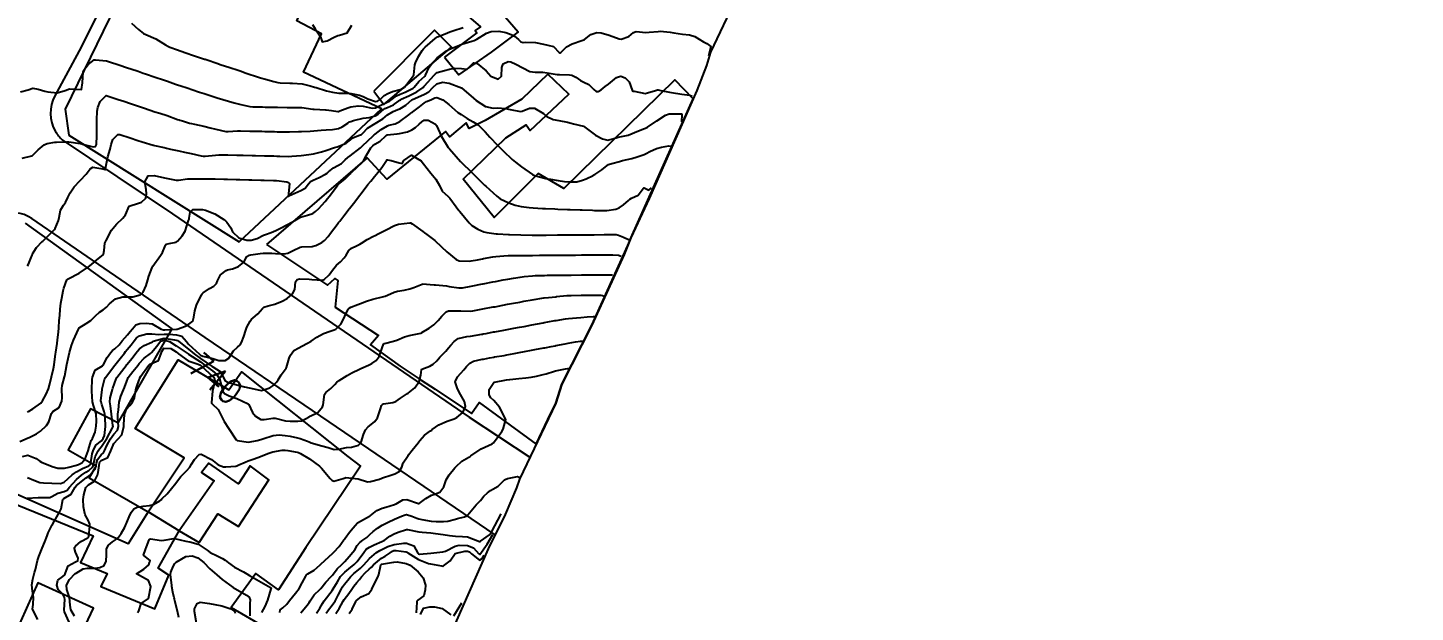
# Model space of a CAD drawing. Header units: metres. Extents: x 318500 to 325275, y 7408834 to 7428799.
# Drawn here: x 323415 to 323641.7, y 7418776.5 to 7418871.9 of the extents above; entities that cross this region are included whole.
import ezdxf
from ezdxf.enums import TextEntityAlignment as Align

# ---------------------------------------------------------------- set-up
doc = ezdxf.new("R2010")
doc.units = ezdxf.units.M
doc.header["$MEASUREMENT"] = 0
for name, color, linetype in [('Area', 45, 'Continuous'), ('Cotas', 45, 'Continuous'), ('Curvas de Nivel 1m', 11, 'Continuous'), ('Curvas de Nivel 5m', 15, 'Continuous'), ('Edificações', 30, 'Continuous'), ('Vias Primárias', 230, 'Continuous')]:
    doc.layers.add(name, color=color, linetype=linetype)
doc.styles.add('Style-STANDARD', font='STANDARD.shx')

msp = doc.modelspace()

# ---------------------------------------------------------------- linework, layer by layer
at = {"layer": 'Area'}
msp.add_lwpolyline([(323530.72, 7418876.8), (323526.57, 7418867.92), (323525.92, 7418865.74), (323524.31, 7418861.65), (323516.56, 7418844.05), (323513.56, 7418837.6), (323512.43, 7418834.89), (323509.83, 7418829.21), (323507.19, 7418823.37), (323502.25, 7418813.73), (323501.27, 7418810.63), (323495.35, 7418798.25), (323494.89, 7418796.83), (323493.03, 7418792.47), (323490.26, 7418786.89), (323484.05, 7418772.82)], dxfattribs=at)
at = {"layer": 'Curvas de Nivel 1m', "flags": 128}
for points, elevation in [([(323413.84, 7418861.42), (323415.1, 7418861.78), (323415.85, 7418862.05), (323416.73, 7418861.88), (323417.85, 7418861.56), (323418.31, 7418861.45), (323419.84, 7418861.28), (323421.14, 7418861.65), (323421.85, 7418861.95), (323422.8, 7418861.88), (323423.85, 7418861.83), (323423.99, 7418862.91), (323424.08, 7418864.71), (323424.13, 7418864.91), (323424.92, 7418865.88), (323425.92, 7418866.64), (323426.12, 7418866.68), (323427.91, 7418866.47), (323428.42, 7418866.35), (323429.91, 7418865.84), (323431.34, 7418865.38), (323431.9, 7418865.19), (323433.06, 7418864.79), (323433.89, 7418864.5), (323434.3, 7418864.36), (323435.88, 7418863.84), (323437.21, 7418863.4), (323437.87, 7418863.17), (323439.19, 7418862.71), (323439.69, 7418862.53), (323439.86, 7418862.48), (323441.22, 7418862.04), (323441.85, 7418861.83), (323443.09, 7418861.41), (323443.85, 7418861.16), (323445.48, 7418860.63), (323445.84, 7418860.51), (323445.99, 7418860.46), (323447.83, 7418859.9), (323448.77, 7418859.63), (323449.82, 7418859.37), (323451.33, 7418859.03), (323451.82, 7418858.98), (323453.36, 7418858.97), (323453.82, 7418858.96), (323455.39, 7418858.92), (323455.82, 7418858.91), (323457.41, 7418858.87), (323457.82, 7418858.87), (323459.36, 7418858.9), (323459.82, 7418858.88), (323461.59, 7418858.63), (323461.81, 7418858.61), (323463.7, 7418858.49), (323463.81, 7418858.48), (323464.66, 7418858.37), (323465.7, 7418858.24), (323465.81, 7418858.25), (323465.88, 7418858.27), (323466.04, 7418858.35), (323467.3, 7418858.85), (323467.82, 7418858.99), (323469, 7418859.14), (323469.82, 7418859.08), (323471.31, 7418858.78), (323471.82, 7418858.82), (323472.8, 7418859.29), (323473.83, 7418859.78), (323474.15, 7418859.93), (323474.55, 7418860.24), (323475.28, 7418860.8), (323475.85, 7418861.03), (323476.7, 7418861.36), (323477.87, 7418861.99), (323478, 7418862.06), (323478.14, 7418862.19), (323478.94, 7418863.12), (323479.89, 7418864.01), (323480, 7418864.17), (323480.61, 7418865.46), (323481.17, 7418866.15), (323481.53, 7418866.54), (323481.93, 7418866.96), (323482.58, 7418867.49), (323483.45, 7418868.12), (323483.95, 7418868.38), (323485.18, 7418868.88), (323485.96, 7418869.2), (323487.6, 7418869.7), (323487.97, 7418869.83), (323488.38, 7418870.05), (323489.98, 7418871.02), (323490.73, 7418871.29), (323491.99, 7418871.32), (323493.1, 7418871.1), (323493.98, 7418870.82), (323494.54, 7418870.54), (323495.17, 7418869.96), (323495.59, 7418869.58), (323495.97, 7418869.51), (323496.39, 7418869.52), (323497.97, 7418869.48), (323499.27, 7418869.21), (323499.96, 7418869.06), (323500.89, 7418868.82), (323501.85, 7418867.87), (323501.95, 7418867.8), (323502.02, 7418867.8), (323502.13, 7418867.87), (323503.06, 7418868.76), (323503.96, 7418869.28), (323505.56, 7418869.83), (323505.86, 7418869.93), (323505.97, 7418870), (323506.99, 7418870.8), (323507.99, 7418871.13), (323508.72, 7418871.05), (323509.98, 7418870.67), (323511.66, 7418870.06), (323511.97, 7418870.04), (323513.23, 7418870.48), (323513.99, 7418871.13), (323514.43, 7418871.27), (323515.99, 7418871.13), (323516.53, 7418871.15), (323517.99, 7418871.3), (323518.34, 7418871.31), (323519.99, 7418871.16), (323520.55, 7418871.08), (323521.99, 7418870.84), (323523.12, 7418870.72), (323523.98, 7418870.47), (323525.39, 7418869.57), (323525.97, 7418869.33), (323526.6, 7418868.83), (323526.24, 7418867.29)], 732), ([(323432, 7418872.62), (323433.14, 7418871.63), (323433.97, 7418870.97), (323434.32, 7418870.77), (323435.96, 7418870.06), (323437.55, 7418869.13), (323437.94, 7418868.87), (323438.25, 7418868.73), (323439.51, 7418868.28), (323439.93, 7418868.13), (323441, 7418867.76), (323441.93, 7418867.44), (323443.74, 7418866.83), (323443.92, 7418866.78), (323444.02, 7418866.75), (323444.33, 7418866.64), (323445.91, 7418866.11), (323446.65, 7418865.87), (323447.9, 7418865.45), (323449.57, 7418864.9), (323449.89, 7418864.79), (323450.55, 7418864.56), (323451.55, 7418864.21), (323451.89, 7418864.09), (323453.07, 7418863.71), (323453.88, 7418863.48), (323455.25, 7418863.12), (323455.87, 7418862.95), (323456.28, 7418862.89), (323457.87, 7418862.85), (323458.27, 7418862.85), (323459.87, 7418862.74), (323461.19, 7418862.42), (323461.87, 7418862.21), (323462.14, 7418862.13), (323463.86, 7418861.61), (323464.84, 7418861.38), (323465.85, 7418861.24), (323466.96, 7418861.23), (323467.85, 7418861.18), (323469.24, 7418860.92), (323469.85, 7418860.69), (323470.57, 7418860.29), (323471.83, 7418859.87), (323472.17, 7418859.93), (323472.65, 7418860.26), (323473.26, 7418860.84), (323473.85, 7418861.16), (323474.62, 7418861.48), (323475.86, 7418861.82), (323476.16, 7418861.93), (323476.55, 7418862.21), (323477.89, 7418863.91), (323478.01, 7418864.07), (323478.08, 7418864.19), (323478.27, 7418865.83), (323478.37, 7418866.19), (323478.88, 7418867.23), (323479.44, 7418868.18), (323479.66, 7418868.46), (323479.96, 7418868.74), (323481.61, 7418870.15), (323481.81, 7418870.31), (323481.97, 7418870.4), (323483.23, 7418870.88), (323483.99, 7418871.21), (323484.62, 7418871.47), (323486, 7418871.87), (323486.16, 7418871.93)], 731), ([(323414.14, 7418850.59), (323415.7, 7418850.97), (323415.78, 7418851.02), (323416.74, 7418851.98), (323417.73, 7418852.8), (323417.85, 7418852.87), (323418.21, 7418852.98), (323419.47, 7418853.23), (323419.73, 7418853.24), (323421.38, 7418853.3), (323421.74, 7418853.28), (323423.62, 7418853.02), (323423.73, 7418853), (323424, 7418852.91), (323425.72, 7418852.45), (323426.09, 7418852.51), (323426.26, 7418852.87), (323426.31, 7418854.31), (323426.31, 7418854.87), (323426.34, 7418856.3), (323426.35, 7418856.87), (323426.39, 7418858.29), (323426.47, 7418858.87), (323426.85, 7418859.85), (323427.84, 7418860.86), (323429.83, 7418860.21), (323430.74, 7418859.91), (323431.82, 7418859.55), (323433.65, 7418858.95), (323433.81, 7418858.89), (323434.14, 7418858.78), (323435.8, 7418858.2), (323436.6, 7418857.94), (323437.79, 7418857.55), (323439.53, 7418856.95), (323439.78, 7418856.87), (323439.91, 7418856.83), (323440.34, 7418856.69), (323441.46, 7418856.35), (323441.78, 7418856.27), (323442.29, 7418856.16), (323443.78, 7418855.82), (323444.84, 7418855.57), (323445.77, 7418855.35), (323447.39, 7418854.97), (323447.77, 7418854.95), (323449.28, 7418855.06), (323449.77, 7418855.06), (323451.31, 7418855), (323451.77, 7418855), (323453.29, 7418855), (323453.77, 7418854.99), (323455.32, 7418854.94), (323455.77, 7418854.93), (323457.33, 7418854.9), (323457.77, 7418854.91), (323459.25, 7418854.96), (323459.77, 7418854.98), (323461.16, 7418855.03), (323461.77, 7418855.06), (323462.99, 7418855.17), (323463.77, 7418855.24), (323464.84, 7418855.3), (323465.78, 7418855.44), (323466.4, 7418855.72), (323467.3, 7418856.33), (323467.6, 7418856.53), (323467.79, 7418856.61), (323468.23, 7418856.76), (323469.8, 7418857.16), (323470.79, 7418857.27), (323471.8, 7418857.5), (323472.29, 7418857.78), (323472.81, 7418858.26), (323473.37, 7418858.7), (323473.82, 7418858.9), (323474.76, 7418859.3), (323475.84, 7418860.09), (323475.91, 7418860.15), (323476.04, 7418860.22), (323477.26, 7418860.78), (323477.85, 7418861.06), (323478.59, 7418861.45), (323479.63, 7418862.17), (323479.76, 7418862.29), (323479.87, 7418862.41), (323481.44, 7418864.15), (323481.64, 7418864.39), (323481.9, 7418864.58), (323483.1, 7418864.93), (323483.91, 7418865.13), (323484.73, 7418865.28), (323485.91, 7418865.24), (323486.83, 7418865.15), (323487.74, 7418866.06), (323487.83, 7418866.15), (323487.92, 7418866.17), (323488.47, 7418866.05), (323489.9, 7418864.85), (323490.66, 7418864.02), (323491.88, 7418863.51), (323492.4, 7418864), (323492.49, 7418865.42), (323492.7, 7418866), (323493.52, 7418866.39), (323493.93, 7418866.33), (323494.76, 7418865.97), (323495.91, 7418865.33), (323497.07, 7418864.77), (323497.9, 7418864.62), (323499.15, 7418864.66), (323499.9, 7418864.55), (323501.49, 7418864.28), (323501.9, 7418864.26), (323503.55, 7418864.2), (323503.89, 7418864.16), (323504.58, 7418863.84), (323505.32, 7418863.27), (323505.88, 7418862.99), (323506.69, 7418862.62), (323507.48, 7418861.8), (323507.87, 7418861.49), (323508.18, 7418861.47), (323508.7, 7418861.78), (323509.34, 7418862.31), (323509.88, 7418862.71), (323511.21, 7418863.75), (323511.68, 7418863.96), (323511.89, 7418863.97), (323512.62, 7418863.73), (323513.26, 7418863.09), (323513.76, 7418861.71), (323513.87, 7418861.57), (323514.06, 7418861.52), (323515.86, 7418861.19), (323516.29, 7418861.26), (323517.58, 7418861.66), (323517.87, 7418861.76), (323517.99, 7418861.78), (323518.42, 7418861.65), (323519.87, 7418861.37), (323520.17, 7418861.32), (323521.86, 7418861.08), (323523.19, 7418860.92), (323523.47, 7418860.81), (323523.49, 7418860.68)], 733), ([(323415, 7418833.02), (323415.15, 7418833.34), (323415.48, 7418834.13), (323415.74, 7418834.76), (323415.84, 7418835.01), (323416.45, 7418836.06), (323417.4, 7418836.99), (323417.52, 7418837.09), (323419.4, 7418838.96), (323419.54, 7418839.16), (323420.08, 7418840.44), (323420.18, 7418840.95), (323420.4, 7418842.14), (323420.89, 7418842.95), (323421.19, 7418843.36), (323421.61, 7418844.2), (323421.96, 7418844.93), (323422.63, 7418845.93), (323423.53, 7418846.91), (323423.59, 7418846.97), (323423.65, 7418847.01), (323424.56, 7418848.01), (323425.23, 7418848.89), (323425.68, 7418849.13), (323427.29, 7418848.86), (323427.68, 7418848.76), (323427.75, 7418848.78), (323427.76, 7418848.86), (323427.76, 7418848.94), (323428.15, 7418850.85), (323428.49, 7418852.08), (323428.68, 7418852.85), (323428.92, 7418853.66), (323429.75, 7418854.47), (323430.09, 7418854.49), (323431.75, 7418853.92), (323433.02, 7418853.51), (323433.74, 7418853.29), (323435.54, 7418852.75), (323435.69, 7418852.71), (323435.73, 7418852.7), (323437.33, 7418852.33), (323437.73, 7418852.23), (323438.34, 7418852.09), (323439.72, 7418851.79), (323440.62, 7418851.59), (323441.72, 7418851.35), (323443.35, 7418851.02), (323443.71, 7418850.94), (323444, 7418850.93), (323445.72, 7418851.13), (323446.27, 7418851.17), (323447.72, 7418851.15), (323449.18, 7418851.11), (323449.72, 7418851.09), (323450.24, 7418851.08), (323451.72, 7418851.06), (323452.22, 7418851.04), (323453.71, 7418851), (323455.23, 7418850.97), (323455.71, 7418850.96), (323456.19, 7418850.95), (323457.71, 7418850.91), (323458.19, 7418850.92), (323459.72, 7418851.05), (323460.94, 7418851.2), (323461.72, 7418851.34), (323463, 7418851.67), (323463.73, 7418851.89), (323465.13, 7418852.36), (323465.59, 7418852.49), (323465.73, 7418852.53), (323467.03, 7418853.05), (323467.75, 7418853.6), (323468.16, 7418853.92), (323469.07, 7418854.31), (323469.57, 7418854.5), (323469.77, 7418854.68), (323470.54, 7418855.53), (323471.76, 7418856.27), (323471.79, 7418856.29), (323473.03, 7418857.02), (323473.8, 7418857.68), (323474.71, 7418858.24), (323475.5, 7418858.54), (323475.82, 7418858.68), (323476.78, 7418859.25), (323477.84, 7418860.17), (323477.87, 7418860.19), (323479.24, 7418860.79), (323479.85, 7418861.07), (323480.56, 7418861.46), (323481.23, 7418862.15), (323481.88, 7418862.73), (323482.77, 7418863.01), (323483.88, 7418862.87), (323485.87, 7418862.09), (323487.85, 7418860.41), (323488.28, 7418860.05), (323489.83, 7418859.07), (323491.05, 7418858.79), (323491.82, 7418858.84), (323493.08, 7418858.73), (323493.82, 7418858.58), (323495.52, 7418858.25), (323495.82, 7418858.28), (323496.98, 7418858.78), (323497.82, 7418858.77), (323499.28, 7418857.91), (323499.55, 7418857.64), (323499.81, 7418857.4), (323500.86, 7418856.95), (323501.8, 7418856.75), (323503.18, 7418856.48), (323503.79, 7418856.33), (323504.19, 7418856.24), (323505.79, 7418855.82), (323507.77, 7418854.37), (323508.94, 7418853.78), (323509.76, 7418853.57), (323509.95, 7418853.58), (323510.58, 7418853.76), (323511.49, 7418854.02), (323511.76, 7418854.07), (323513.12, 7418854.37), (323513.77, 7418854.62), (323514.53, 7418854.95), (323515.79, 7418855.45), (323515.96, 7418855.52), (323516.24, 7418855.68), (323517.81, 7418856.72), (323519.23, 7418857.64), (323519.82, 7418857.83), (323521.57, 7418857.86), (323521.82, 7418857.84), (323521.88, 7418857.72), (323521.79, 7418856.56)], 734), ([(323413.73, 7418804.39), (323415.09, 7418804.96), (323415.27, 7418805.02), (323416.47, 7418805.63), (323417.11, 7418806.07), (323418.1, 7418806.98), (323418.49, 7418807.6), (323418.93, 7418808.96), (323419.15, 7418809.29), (323420.17, 7418809.94), (323420.59, 7418810.95), (323420.64, 7418811.49), (323420.6, 7418812.95), (323420.65, 7418813.5), (323421.04, 7418814.94), (323421.08, 7418815.1), (323421.24, 7418816.01), (323421.43, 7418816.94), (323421.77, 7418818.44), (323421.89, 7418818.93), (323422.2, 7418820.03), (323422.52, 7418820.92), (323423.33, 7418822.73), (323423.47, 7418822.91), (323424.61, 7418823.62), (323425.35, 7418824.14), (323425.73, 7418824.5), (323426.1, 7418824.87), (323426.77, 7418825.46), (323427.38, 7418825.86), (323427.92, 7418826.31), (323428.38, 7418826.85), (323429.4, 7418827.64), (323430.58, 7418827.99), (323431.4, 7418827.98), (323432.21, 7418827.99), (323433.41, 7418828.32), (323433.9, 7418828.77), (323434.36, 7418829.83), (323434.65, 7418830.76), (323434.84, 7418831.36), (323435.34, 7418832.75), (323435.47, 7418833.01), (323436.75, 7418834.73), (323437.03, 7418835.2), (323437.52, 7418836.44), (323437.64, 7418836.6), (323438.14, 7418836.71), (323439.3, 7418836.93), (323439.53, 7418837.07), (323440.28, 7418837.94), (323440.75, 7418838.68), (323441.32, 7418840.42), (323441.39, 7418840.67), (323441.42, 7418840.82), (323441.59, 7418841.8), (323442.02, 7418842.24), (323443.59, 7418842.26), (323444.08, 7418842.14), (323445.58, 7418841.54), (323447.08, 7418840.6), (323447.35, 7418840.38), (323447.57, 7418840.17), (323448.19, 7418839.22), (323448.51, 7418838.58), (323449.54, 7418837.62), (323450.83, 7418837.25), (323451.53, 7418837.26), (323452.54, 7418837.52), (323453.54, 7418838.04), (323453.87, 7418838.18), (323454.79, 7418838.49), (323455.55, 7418838.81), (323456.22, 7418839.14), (323457.56, 7418839.83), (323458.65, 7418840.44), (323459.22, 7418840.79), (323459.58, 7418840.96), (323460.72, 7418841.29), (323461.59, 7418841.61), (323462.06, 7418841.93), (323462.56, 7418842.4), (323463.08, 7418842.92), (323463.62, 7418843.55), (323463.98, 7418844.02), (323464.26, 7418844.37), (323465.65, 7418846.16), (323465.73, 7418846.27), (323465.81, 7418846.35), (323466.82, 7418847.18), (323467.68, 7418848.05), (323467.81, 7418848.2), (323467.95, 7418848.33), (323468.87, 7418849.14), (323469.71, 7418849.98), (323469.86, 7418850.15), (323469.94, 7418850.3), (323470.14, 7418850.72), (323471.09, 7418852.28), (323471.38, 7418852.63), (323471.74, 7418852.88), (323472.62, 7418853.39), (323473.55, 7418854.25), (323473.66, 7418854.35), (323473.76, 7418854.4), (323475.38, 7418854.61), (323475.77, 7418854.66), (323477.05, 7418854.93), (323477.78, 7418855.23), (323478.35, 7418855.62), (323478.98, 7418856.18), (323479.4, 7418856.56), (323479.8, 7418856.79), (323480.44, 7418856.81), (323481.65, 7418856.14), (323481.79, 7418855.96), (323482.63, 7418854.13), (323483.73, 7418852.38), (323483.95, 7418852.11), (323485.71, 7418850.09), (323487.68, 7418848.15), (323487.77, 7418848.06), (323489.65, 7418846.2), (323489.84, 7418846.03), (323491.63, 7418844.42), (323491.86, 7418844.23), (323492.22, 7418844), (323493.62, 7418843.3), (323494.63, 7418842.95), (323495.61, 7418842.75), (323496.96, 7418842.58), (323497.61, 7418842.52), (323499.09, 7418842.42), (323499.61, 7418842.4), (323501.15, 7418842.33), (323501.61, 7418842.31), (323503.2, 7418842.26), (323503.61, 7418842.25), (323505.24, 7418842.19), (323505.61, 7418842.18), (323507.29, 7418842.11), (323507.6, 7418842.1), (323509.31, 7418842.07), (323509.6, 7418842.08), (323511.08, 7418842.28), (323511.61, 7418842.49), (323512.33, 7418843.02), (323513.14, 7418843.72), (323513.4, 7418843.94), (323513.64, 7418844.07), (323514.75, 7418844.59), (323515.57, 7418845.69), (323515.61, 7418845.74), (323515.66, 7418845.77), (323515.73, 7418845.76), (323516.5, 7418845.38), (323516.9, 7418845.79)], 736), ([(323414.17, 7418801.91), (323415.06, 7418802.13), (323416.43, 7418801.62), (323417.04, 7418801.15), (323417.3, 7418800.99), (323419.03, 7418800.28), (323419.94, 7418800.04), (323421.03, 7418800.02), (323421.75, 7418800.21), (323423.03, 7418800.52), (323423.33, 7418800.62), (323423.87, 7418800.9), (323424.4, 7418801.54), (323424.92, 7418802.88), (323425.08, 7418803.46), (323425.42, 7418804.54), (323425.6, 7418804.87), (323426.07, 7418805.9), (323426.2, 7418806.87), (323426.29, 7418807.71), (323426.21, 7418808.87), (323425.78, 7418810.26), (323425.62, 7418810.88), (323425.49, 7418812.58), (323425.49, 7418812.88), (323425.59, 7418814.51), (323425.63, 7418814.88), (323426.08, 7418816.03), (323427.25, 7418816.74), (323427.36, 7418816.86), (323428.01, 7418818.11), (323428.54, 7418818.84), (323428.9, 7418819.22), (323429.29, 7418819.5), (323429.95, 7418820.17), (323430.47, 7418820.81), (323431.32, 7418821.8), (323431.78, 7418822.34), (323432.13, 7418822.79), (323432.7, 7418823.43), (323433.34, 7418823.61), (323434.41, 7418823.7), (323435.34, 7418823.58), (323436.85, 7418822.73), (323437.19, 7418822.58), (323437.33, 7418822.58), (323437.46, 7418822.59), (323439.33, 7418822.69), (323439.47, 7418822.7), (323440.81, 7418823.21), (323441.34, 7418823.51), (323441.98, 7418824.04), (323442.19, 7418824.66), (323442.35, 7418825.68), (323442.61, 7418826.65), (323443.41, 7418828.32), (323443.55, 7418828.49), (323443.72, 7418828.64), (323444.72, 7418829.33), (323445.43, 7418829.71), (323445.88, 7418830.17), (323446.05, 7418830.61), (323446.5, 7418831.56), (323447.47, 7418832.3), (323447.68, 7418832.37), (323448.51, 7418832.57), (323449.47, 7418832.92), (323450.36, 7418833.67), (323450.84, 7418834.55), (323451.22, 7418834.81), (323451.49, 7418834.86), (323452.98, 7418835.04), (323453.5, 7418835.09), (323454.9, 7418835.09), (323455.5, 7418835.07), (323456.95, 7418835.02), (323457.5, 7418835.12), (323458.39, 7418835.56), (323459.51, 7418836.07), (323459.81, 7418836.13), (323461.52, 7418836.2), (323461.68, 7418836.23), (323462.08, 7418836.39), (323463.08, 7418836.84), (323463.53, 7418837.17), (323464.09, 7418837.82), (323464.5, 7418838.37), (323465.56, 7418839.77), (323465.81, 7418840.1), (323466.01, 7418840.35), (323466.69, 7418841.23), (323467.55, 7418842.33), (323467.57, 7418842.36), (323467.6, 7418842.4), (323468.44, 7418843.5), (323469.06, 7418844.31), (323469.64, 7418845.07), (323470.59, 7418846.29), (323471.06, 7418846.88), (323471.67, 7418847.62), (323471.97, 7418847.97), (323472.2, 7418848.26), (323472.85, 7418849.1), (323473.66, 7418850.25), (323473.68, 7418850.28), (323473.71, 7418850.35), (323473.82, 7418850.36), (323474.42, 7418850.24), (323475.7, 7418849.86), (323476.17, 7418849.74), (323476.48, 7418850.21), (323477.72, 7418851.09), (323479.29, 7418850.17), (323479.7, 7418849.69), (323480.89, 7418848.15), (323481.67, 7418847.18), (323482.28, 7418846.13), (323482.74, 7418845.22), (323483.63, 7418844.44), (323483.98, 7418844.11), (323485.03, 7418842.67), (323485.45, 7418842.09), (323485.6, 7418841.92), (323487.16, 7418840.07), (323487.35, 7418839.84), (323487.57, 7418839.64), (323488.54, 7418839.03), (323489.56, 7418838.58), (323490, 7418838.47), (323491.55, 7418838.25), (323491.78, 7418838.24), (323493.55, 7418838.16), (323493.73, 7418838.15), (323495.55, 7418838.09), (323497.42, 7418838.06), (323497.55, 7418838.06), (323497.68, 7418838.06), (323499.55, 7418838.06), (323499.72, 7418838.07), (323501.55, 7418838.1), (323503.29, 7418838.12), (323503.55, 7418838.11), (323503.81, 7418838.11), (323505.55, 7418838.11), (323505.85, 7418838.11), (323507.56, 7418838.13), (323509.19, 7418838.14), (323509.56, 7418838.14), (323511.17, 7418838.14), (323511.55, 7418838.07), (323512.35, 7418837.73), (323513.15, 7418837.32), (323513.31, 7418837.24)], 737), ([(323415, 7418798.48), (323416.04, 7418798.05), (323417, 7418797.71), (323417.62, 7418797.61), (323419, 7418797.58), (323420.42, 7418797.53), (323421, 7418797.73), (323422.3, 7418798.92), (323422.7, 7418799.23), (323423.02, 7418799.41), (323423.97, 7418799.95), (323425.03, 7418800.42), (323425.28, 7418800.63), (323425.35, 7418800.88), (323425.58, 7418802.36), (323425.73, 7418802.87), (323426.19, 7418803.76), (323427.09, 7418804.51), (323427.38, 7418804.86), (323427.59, 7418805.35), (323427.72, 7418806.85), (323427.67, 7418808.32), (323427.63, 7418808.85), (323427.55, 7418809.25), (323427.17, 7418810.42), (323427.02, 7418810.86), (323427, 7418811.04), (323427.18, 7418812.86), (323427.18, 7418812.88), (323427.2, 7418812.95), (323427.6, 7418814.48), (323427.77, 7418814.85), (323429.25, 7418816.81), (323429.27, 7418816.83), (323430.15, 7418817.93), (323430.84, 7418818.81), (323431.03, 7418819.05), (323431.29, 7418819.37), (323431.92, 7418820.17), (323432.41, 7418820.79), (323432.83, 7418821.27), (323433.32, 7418821.63), (323434.5, 7418821.94), (323435.32, 7418821.93), (323436.44, 7418821.85), (323437.32, 7418821.89), (323438.16, 7418821.87), (323439.32, 7418821.79), (323440.22, 7418821.58), (323440.97, 7418820.68), (323441.3, 7418820.29), (323443.07, 7418818.64), (323443.28, 7418818.48), (323443.62, 7418818.3), (323445.27, 7418817.91), (323446.25, 7418817.62), (323447.27, 7418817.6), (323447.86, 7418818), (323448.29, 7418818.57), (323448.67, 7418819.19), (323449.3, 7418819.76), (323449.72, 7418820.14), (323449.98, 7418820.55), (323450.34, 7418821.53), (323450.66, 7418822.55), (323450.85, 7418823.03), (323451.35, 7418824), (323451.57, 7418824.33), (323451.79, 7418824.53), (323452.65, 7418825.24), (323453.38, 7418826.08), (323453.62, 7418826.28), (323454.3, 7418826.5), (323455.39, 7418826.78), (323456.6, 7418827.26), (323457.4, 7418827.74), (323458.29, 7418828.45), (323458.67, 7418829.2), (323458.78, 7418830.44), (323459.05, 7418830.83), (323459.45, 7418830.93), (323460.99, 7418830.86), (323461.45, 7418830.82), (323463.13, 7418830.69), (323463.45, 7418830.79), (323464.25, 7418831.57), (323464.8, 7418832.36), (323465.48, 7418833.14), (323466.13, 7418833.69), (323466.71, 7418834.34), (323467.03, 7418834.81), (323467.51, 7418835.53), (323467.92, 7418835.92), (323468.75, 7418836.31), (323469.26, 7418836.57), (323469.53, 7418836.74), (323470.49, 7418837.33), (323471.54, 7418837.87), (323471.81, 7418838.01), (323472.3, 7418838.26), (323473.12, 7418838.69), (323473.56, 7418838.92), (323474.97, 7418839.64), (323475.57, 7418839.84), (323477.44, 7418840.06), (323477.57, 7418840.05), (323477.84, 7418839.92), (323479.55, 7418838.66), (323479.83, 7418838.45), (323480.24, 7418838.16), (323481.54, 7418837.19), (323482.64, 7418836.12), (323483.51, 7418835.33), (323485.03, 7418834.09), (323485.49, 7418833.88), (323487.24, 7418833.82), (323487.49, 7418833.85), (323488.48, 7418834.05), (323489.31, 7418834.21), (323489.49, 7418834.24), (323491, 7418834.51), (323491.5, 7418834.57), (323492.81, 7418834.68), (323493.5, 7418834.71), (323494.73, 7418834.73), (323495.5, 7418834.74), (323496.69, 7418834.75), (323497.5, 7418834.75), (323498.64, 7418834.77), (323499.5, 7418834.78), (323500.6, 7418834.79), (323501.5, 7418834.79), (323502.57, 7418834.8), (323503.5, 7418834.8), (323504.48, 7418834.81), (323505.51, 7418834.82), (323506.54, 7418834.83), (323507.51, 7418834.84), (323508.45, 7418834.84), (323509.51, 7418834.85), (323510.61, 7418834.85), (323511.51, 7418834.78), (323511.96, 7418834.63)], 738), ([(323414.96, 7418795.16), (323416.73, 7418795.23), (323416.96, 7418795.23), (323418.66, 7418795.27), (323418.97, 7418795.4), (323419.96, 7418795.97), (323420.98, 7418796.2), (323421.48, 7418796.44), (323421.87, 7418796.93), (323423, 7418798.19), (323423.82, 7418798.9), (323424.52, 7418799.39), (323425.02, 7418799.66), (323425.66, 7418800.24), (323425.83, 7418800.87), (323426.05, 7418801.88), (323426.55, 7418802.87), (323426.77, 7418803.16), (323427.08, 7418803.54), (323427.96, 7418804.85), (323428.9, 7418806.62), (323428.97, 7418806.83), (323428.96, 7418807), (323428.71, 7418808.84), (323428.54, 7418810.21), (323428.46, 7418810.84), (323428.5, 7418811.53), (323428.87, 7418812.84), (323428.95, 7418813.09), (323429.22, 7418813.86), (323429.47, 7418814.58), (323429.61, 7418814.82), (323430.74, 7418816.31), (323431.14, 7418816.8), (323431.19, 7418816.86), (323431.25, 7418816.94), (323432.08, 7418817.98), (323432.71, 7418818.79), (323432.96, 7418819.11), (323433.29, 7418819.49), (323434.04, 7418820.03), (323435.31, 7418820.57), (323435.4, 7418820.65), (323435.53, 7418820.75), (323437.32, 7418821.22), (323439.03, 7418820.98), (323439.31, 7418820.92), (323439.5, 7418820.88), (323439.73, 7418820.69), (323441.29, 7418819.43), (323442.25, 7418818.66), (323443.27, 7418817.91), (323445.14, 7418816.62), (323445.25, 7418816.56), (323446.45, 7418815.81), (323447.1, 7418814.59), (323447.23, 7418814.33), (323447.74, 7418814.06), (323449.22, 7418813.64), (323450.45, 7418813.31), (323451.21, 7418813.16), (323452.96, 7418812.75), (323453.2, 7418812.73), (323454.56, 7418813.14), (323455.22, 7418813.57), (323455.65, 7418814.05), (323455.92, 7418814.47), (323456.42, 7418815.28), (323457.25, 7418816.34), (323457.31, 7418816.46), (323457.76, 7418817.96), (323457.96, 7418818.45), (323458.52, 7418819.21), (323459.3, 7418819.69), (323459.8, 7418819.92), (323460.76, 7418820.41), (323461.31, 7418820.74), (323462.28, 7418821.43), (323463.33, 7418822), (323464.43, 7418822.36), (323465.11, 7418822.58), (323465.34, 7418822.7), (323466.16, 7418823.53), (323466.59, 7418824.33), (323466.85, 7418824.85), (323467.38, 7418825.95), (323467.54, 7418826.16), (323467.79, 7418826.32), (323468.97, 7418826.73), (323469.4, 7418826.88), (323470.37, 7418827.26), (323471.4, 7418827.62), (323473.19, 7418828.03), (323473.41, 7418828.09), (323473.79, 7418828.24), (323474.87, 7418828.77), (323475.42, 7418828.92), (323476.53, 7418829.09), (323477.43, 7418829.29), (323478.1, 7418829.51), (323479.44, 7418830.08), (323479.51, 7418830.09), (323481.44, 7418829.93), (323481.66, 7418829.92), (323483.43, 7418829.76), (323483.85, 7418829.69), (323485.43, 7418829.45), (323486.05, 7418829.46), (323487.44, 7418829.73), (323487.71, 7418829.78), (323489.04, 7418830.04), (323489.37, 7418830.1), (323489.44, 7418830.11), (323491.03, 7418830.43), (323491.45, 7418830.51), (323492.7, 7418830.75), (323493.45, 7418830.88), (323494.38, 7418831.04), (323495.46, 7418831.2), (323496.12, 7418831.28), (323497.46, 7418831.43), (323497.93, 7418831.46), (323499.46, 7418831.49), (323499.86, 7418831.5), (323501.46, 7418831.51), (323501.82, 7418831.52), (323503.47, 7418831.53), (323503.78, 7418831.53), (323505.47, 7418831.56), (323505.72, 7418831.56), (323507.47, 7418831.56), (323507.69, 7418831.56), (323509.47, 7418831.57), (323510.36, 7418831.55), (323510.57, 7418831.51)], 739), ([(323421.81, 7418774.92), (323421.06, 7418776.58), (323421.01, 7418776.93), (323421.09, 7418778.58), (323421.05, 7418778.93), (323420.76, 7418779.49), (323420.03, 7418780.21), (323419.78, 7418780.94), (323419.96, 7418781.77), (323420.79, 7418782.37), (323421.08, 7418782.64), (323421.22, 7418782.93), (323421.66, 7418784.08), (323422.83, 7418784.75), (323422.96, 7418784.78), (323423.22, 7418784.9), (323423.26, 7418785.33), (323422.84, 7418786.31), (323422.68, 7418786.91), (323422.7, 7418787.06), (323422.86, 7418787.28), (323423.71, 7418788.06), (323424.88, 7418788.68), (323424.99, 7418788.77), (323425.04, 7418788.88), (323425.17, 7418790.61), (323425.16, 7418790.88), (323424.92, 7418791.52), (323424.45, 7418792.41), (323424.29, 7418792.89), (323424.13, 7418793.71), (323424.07, 7418794.89), (323424.2, 7418795.67), (323424.53, 7418796.89), (323424.99, 7418797.29), (323425.97, 7418797.9), (323426.46, 7418798.87), (323426.57, 7418799.31), (323426.77, 7418800.86), (323426.82, 7418801.09), (323427.05, 7418801.3), (323428.11, 7418801.79), (323428.62, 7418802.84), (323429.08, 7418804.07), (323429.8, 7418804.82), (323430.42, 7418805.49), (323430.75, 7418806.81), (323430.75, 7418807.18), (323430.87, 7418808.8), (323431.16, 7418809.66), (323431.73, 7418810.23), (323432.17, 7418810.79), (323432.46, 7418811.51), (323432.69, 7418812.79), (323432.78, 7418813.21), (323433.23, 7418814.45), (323433.33, 7418814.67), (323433.36, 7418814.78), (323433.49, 7418815.03), (323434.77, 7418816.76), (323435, 7418817.01), (323435.26, 7418817.13), (323436.38, 7418817.61), (323436.86, 7418818.73), (323436.96, 7418819.05), (323437.29, 7418819.59), (323438.43, 7418819.57), (323439.28, 7418819.01), (323439.67, 7418818.69), (323441.26, 7418817.57), (323442.9, 7418817), (323443.25, 7418816.82), (323443.48, 7418816.64), (323445.23, 7418815.03), (323445.44, 7418814.83), (323445.56, 7418814.62), (323445.61, 7418814.23), (323445.2, 7418812.62), (323445.06, 7418810.74), (323445.07, 7418810.62), (323445.17, 7418810.51), (323446.14, 7418809.59), (323446.66, 7418808.6), (323447.14, 7418807.63), (323447.81, 7418806.58), (323449.09, 7418804.68), (323449.27, 7418804.56), (323451.09, 7418804.27), (323452.54, 7418804.52), (323453.09, 7418804.71), (323453.42, 7418804.83), (323455.1, 7418805.38), (323456.1, 7418805.47), (323457.1, 7418805.37), (323457.9, 7418805.24), (323459.1, 7418805), (323459.54, 7418804.87), (323460.71, 7418804.41), (323460.98, 7418804.3), (323461.09, 7418804.26), (323461.31, 7418804.17), (323463.08, 7418803.68), (323464.13, 7418803.41), (323465.08, 7418803.1), (323465.87, 7418803.13), (323467.08, 7418803.42), (323467.92, 7418803.47), (323469.08, 7418803.76), (323469.49, 7418804.29), (323469.87, 7418805.53), (323470.21, 7418806.28), (323470.64, 7418806.76), (323471.13, 7418807.15), (323471.73, 7418807.67), (323472.14, 7418808.26), (323472.63, 7418809.71), (323472.82, 7418810.25), (323472.98, 7418810.44), (323473.17, 7418810.51), (323474.67, 7418810.74), (323475.18, 7418810.93), (323475.95, 7418811.44), (323477.09, 7418812.19), (323477.15, 7418812.24), (323477.2, 7418812.27), (323478.26, 7418813.13), (323478.99, 7418814.16), (323479.24, 7418815.18), (323479.34, 7418816.07), (323479.43, 7418816.16), (323480.72, 7418816.68), (323481.26, 7418817), (323481.85, 7418817.55), (323482.37, 7418818.12), (323482.8, 7418818.6), (323483.3, 7418819.14), (323483.76, 7418819.65), (323484.17, 7418820.1), (323484.71, 7418820.71), (323485.32, 7418821.17), (323486.74, 7418821.49), (323487.33, 7418821.59), (323489.2, 7418821.9), (323489.33, 7418821.91), (323489.43, 7418821.93), (323489.93, 7418822.02), (323491.09, 7418822.25), (323491.33, 7418822.29), (323492.78, 7418822.55), (323493.34, 7418822.65), (323494.45, 7418822.85), (323495.35, 7418823.02), (323496.13, 7418823.16), (323497.35, 7418823.4), (323499.21, 7418823.75), (323499.36, 7418823.78), (323499.96, 7418823.89), (323501.13, 7418824.11), (323501.36, 7418824.15), (323502.86, 7418824.37), (323503.37, 7418824.43), (323504.65, 7418824.56), (323505.37, 7418824.63), (323506.43, 7418824.75), (323507.38, 7418824.8), (323507.7, 7418824.76), (323507.75, 7418824.74)], 741), ([(323422.7, 7418775.9), (323422.07, 7418776.92), (323421.97, 7418777.68), (323421.84, 7418778.92), (323421.45, 7418780.23), (323421.39, 7418780.92), (323421.86, 7418781.84), (323422.8, 7418782.82), (323422.85, 7418782.85), (323422.94, 7418782.91), (323424.12, 7418783.59), (323424.81, 7418783.72), (323425.98, 7418783.69), (323426.81, 7418783.8), (323427.5, 7418784.17), (323427.83, 7418784.85), (323427.9, 7418785.9), (323427.89, 7418786.84), (323428.22, 7418787.48), (323428.87, 7418787.99), (323429.37, 7418788.33), (323429.93, 7418788.81), (323430.32, 7418789.38), (323430.9, 7418790.42), (323431.02, 7418790.68), (323431.06, 7418790.8), (323431.61, 7418792.11), (323431.94, 7418792.79), (323432.35, 7418793.38), (323432.94, 7418793.65), (323433.9, 7418793.81), (323434.95, 7418793.96), (323435.58, 7418794.11), (323436.63, 7418794.72), (323436.81, 7418794.88), (323436.96, 7418795.02), (323437.84, 7418795.85), (323438.52, 7418796.7), (323438.73, 7418796.97), (323439, 7418797.29), (323440.06, 7418798.68), (323440.52, 7418799.18), (323441.02, 7418799.64), (323441.52, 7418800.18), (323441.8, 7418800.66), (323442.26, 7418801.44), (323443.06, 7418802.25), (323443.37, 7418802.33), (323445.05, 7418801.42), (323446.16, 7418800.6), (323447.03, 7418800.25), (323447.38, 7418800.24), (323449.04, 7418800.37), (323449.19, 7418800.4), (323449.53, 7418800.56), (323450.57, 7418801.03), (323451.05, 7418801.2), (323452.03, 7418801.55), (323453.06, 7418801.96), (323453.45, 7418802.12), (323454.4, 7418802.49), (323455.07, 7418802.7), (323456.57, 7418802.97), (323457.08, 7418802.98), (323457.54, 7418802.92), (323459.07, 7418802.65), (323459.24, 7418802.6), (323459.61, 7418802.42), (323461.06, 7418801.57), (323462.69, 7418800.38), (323463.04, 7418800.05), (323464.46, 7418798.36), (323464.71, 7418798.06), (323465.01, 7418797.92), (323466.54, 7418798.33), (323466.88, 7418798.46), (323467.01, 7418798.48), (323469.01, 7418798.3), (323470.55, 7418797.82), (323471.01, 7418797.84), (323472.48, 7418798.25), (323472.86, 7418798.4), (323473.01, 7418798.47), (323474.35, 7418798.89), (323475.02, 7418799.09), (323475.73, 7418799.51), (323476.13, 7418800.2), (323476.36, 7418800.89), (323477.07, 7418801.94), (323477.17, 7418802.09), (323477.24, 7418802.19), (323477.83, 7418802.94), (323478.8, 7418804.16), (323478.92, 7418804.33), (323479.1, 7418804.57), (323479.87, 7418805.4), (323480.84, 7418806.14), (323481.02, 7418806.24), (323481.12, 7418806.32), (323482.16, 7418807.1), (323483.14, 7418807.54), (323483.57, 7418807.68), (323484.68, 7418808.09), (323485.15, 7418808.32), (323486.12, 7418809.11), (323486.53, 7418810.07), (323486.35, 7418810.9), (323485.73, 7418812.07), (323485.21, 7418812.95), (323484.87, 7418814.09), (323485.24, 7418814.92), (323485.78, 7418815.54), (323486.25, 7418816.07), (323486.72, 7418816.6), (323487.27, 7418817.18), (323487.82, 7418817.5), (323489.28, 7418817.79), (323489.48, 7418817.82), (323490.48, 7418818.02), (323491.15, 7418818.15), (323491.28, 7418818.17), (323492.84, 7418818.44), (323493.29, 7418818.52), (323494.5, 7418818.76), (323495.29, 7418818.91), (323496.16, 7418819.08), (323497.3, 7418819.28), (323497.84, 7418819.38), (323499.31, 7418819.65), (323499.51, 7418819.69), (323500.51, 7418819.88), (323501.18, 7418820.01), (323501.31, 7418820.04), (323502.84, 7418820.33), (323503.32, 7418820.42), (323504.53, 7418820.63), (323505.32, 7418820.74), (323505.81, 7418820.78)], 742), ([(323456.21, 7418776.47), (323456.28, 7418776.92), (323456.73, 7418777.22), (323457.37, 7418777.82), (323457.8, 7418778.44), (323458.76, 7418779.65), (323459.36, 7418780.42), (323459.88, 7418781.32), (323460.45, 7418782.41), (323460.59, 7418782.62), (323460.81, 7418782.77), (323461.84, 7418783.36), (323462.83, 7418784.28), (323462.88, 7418784.33), (323462.93, 7418784.38), (323464.85, 7418786.15), (323465.06, 7418786.35), (323465.93, 7418787.27), (323466.67, 7418788.32), (323466.76, 7418788.45), (323466.88, 7418788.63), (323467.6, 7418789.61), (323468.22, 7418790.31), (323468.53, 7418790.68), (323468.92, 7418791.09), (323470.84, 7418792.18), (323470.93, 7418792.24), (323470.97, 7418792.27), (323472.06, 7418793.14), (323472.95, 7418793.48), (323473.53, 7418793.66), (323474.96, 7418794.11), (323475.04, 7418794.13), (323475.21, 7418794.22), (323476.32, 7418794.85), (323476.97, 7418794.9), (323478.87, 7418794.25), (323478.96, 7418794.25), (323480.05, 7418795.07), (323480.98, 7418795.61), (323481.37, 7418795.75), (323482.34, 7418796.12), (323483, 7418797.01), (323483.38, 7418798.1), (323483.88, 7418798.95), (323484.79, 7418800.08), (323484.92, 7418800.2), (323485.04, 7418800.32), (323485.94, 7418801.18), (323487.07, 7418801.81), (323487.22, 7418801.9), (323487.43, 7418802.05), (323489.08, 7418803.18), (323490.89, 7418804), (323491.1, 7418804.16), (323492.5, 7418805.99), (323492.7, 7418806.41), (323493.15, 7418807.98), (323492.11, 7418809.99), (323491.19, 7418811.07), (323490.7, 7418811.51), (323490.42, 7418812.01), (323490.38, 7418812.84), (323491.15, 7418814), (323491.23, 7418814.04), (323491.28, 7418814.05), (323493.23, 7418814.43), (323493.79, 7418814.52), (323495.24, 7418814.68), (323496.39, 7418814.79), (323497.24, 7418814.9), (323498.11, 7418815.05), (323499.25, 7418815.31), (323499.71, 7418815.44), (323501.1, 7418815.87), (323501.26, 7418815.91), (323502.89, 7418816.23), (323503.26, 7418816.3), (323503.52, 7418816.35)], 743), ([(323459.63, 7418776.42), (323460.12, 7418777.02), (323460.74, 7418777.73), (323461.02, 7418778.13), (323461.17, 7418778.4), (323461.8, 7418779.35), (323462.77, 7418780.22), (323462.91, 7418780.38), (323463.72, 7418781.43), (323464.61, 7418782.35), (323464.7, 7418782.45), (323464.8, 7418782.58), (323465.56, 7418783.6), (323466.35, 7418784.33), (323466.83, 7418784.78), (323467.56, 7418785.6), (323468.16, 7418786.31), (323468.45, 7418786.71), (323468.87, 7418787.42), (323469.27, 7418787.9), (323469.77, 7418788.29), (323470.42, 7418788.74), (323470.89, 7418789.19), (323471.45, 7418789.72), (323472.14, 7418790.25), (323472.91, 7418790.72), (323473.91, 7418791.24), (323474.92, 7418791.72), (323476.11, 7418792.2), (323476.7, 7418792.43), (323476.93, 7418792.45), (323477.77, 7418792.18), (323478.61, 7418791.85), (323478.93, 7418791.75), (323479.43, 7418791.65), (323480.93, 7418791.38), (323481.73, 7418791.32), (323482.93, 7418791.33), (323483.66, 7418791.37), (323484.93, 7418791.7), (323485.22, 7418791.79), (323486.36, 7418792.07), (323486.76, 7418792.24), (323486.94, 7418792.41), (323488.3, 7418794.04), (323488.63, 7418794.37), (323488.97, 7418794.75), (323489.56, 7418795.44), (323490.13, 7418796.01), (323490.61, 7418796.39), (323491, 7418796.58), (323491.9, 7418797.1), (323492.77, 7418797.98), (323492.89, 7418798.12), (323493.02, 7418798.2), (323493.39, 7418798.34), (323495.03, 7418798.66), (323495.32, 7418798.54)], 744), ([(323432.99, 7418776.49), (323433.18, 7418776.77), (323433.58, 7418777.92), (323434.75, 7418778.75), (323435.15, 7418780.74), (323434.78, 7418781.69), (323432.8, 7418782.78), (323434.01, 7418783.57), (323434.82, 7418784.26), (323434.92, 7418784.65), (323434.96, 7418784.75), (323435.03, 7418784.95), (323434.83, 7418785.14), (323433.94, 7418785.86), (323434.25, 7418786.76), (323434.45, 7418787.17), (323434.87, 7418788.31), (323435.11, 7418788.51), (323436.87, 7418788.2), (323437.3, 7418788.29), (323438.88, 7418788.57), (323439.03, 7418788.55), (323440.87, 7418788.13), (323441.52, 7418788.01), (323442.87, 7418787.64), (323444.34, 7418786.63), (323444.85, 7418786.26), (323445.96, 7418785.72), (323446.84, 7418785.3), (323447.29, 7418785.03), (323447.81, 7418784.58), (323448.82, 7418783.87), (323450.26, 7418783.09), (323450.8, 7418782.8), (323451.26, 7418782.53), (323452.79, 7418781.64), (323454.68, 7418780.57), (323454.77, 7418780.52), (323454.8, 7418780.48), (323454.81, 7418780.44), (323454.77, 7418780.34), (323454.18, 7418778.49), (323453.77, 7418777.46), (323453.21, 7418776.5)], 743), ([(323463.79, 7418776.36), (323464.14, 7418776.94), (323464.74, 7418777.66), (323465.05, 7418778.04), (323465.23, 7418778.34), (323465.74, 7418779.31), (323466.28, 7418780.33), (323466.46, 7418780.64), (323466.78, 7418781.08), (323467.33, 7418781.77), (323467.76, 7418782.31), (323468.28, 7418782.83), (323468.81, 7418783.24), (323469.39, 7418783.72), (323469.91, 7418784.28), (323470.84, 7418785.31), (323471.99, 7418786.25), (323472.53, 7418786.57), (323472.86, 7418786.75), (323473.84, 7418787.25), (323474.87, 7418787.59), (323476.47, 7418787.8), (323476.88, 7418787.8), (323478.08, 7418787.38), (323478.73, 7418786.16), (323478.86, 7418786.03), (323479.03, 7418785.98), (323480.86, 7418786.14), (323482.86, 7418786.36), (323483.27, 7418786.51), (323484.87, 7418787.28), (323485.5, 7418787.45), (323486.87, 7418787.43), (323487.87, 7418787.05), (323488.72, 7418786.03), (323488.86, 7418785.94), (323490.08, 7418787.63), (323490.99, 7418789.22)], 746), ([(323439.72, 7418775.67), (323439.51, 7418776.69), (323439.08, 7418778.36), (323438.99, 7418778.7), (323438.94, 7418778.88), (323438.76, 7418779.81), (323438.6, 7418780.7), (323438.57, 7418780.91), (323438.37, 7418782.7), (323438.43, 7418783.08), (323438.82, 7418783.96), (323439.07, 7418784.46), (323439.27, 7418784.69), (323440.84, 7418785.61), (323441.91, 7418785.72), (323442.84, 7418785.42), (323443.83, 7418784.63), (323444.81, 7418783.62), (323445.9, 7418782.6), (323446.79, 7418781.84), (323448.6, 7418780.56), (323448.71, 7418780.5), (323448.77, 7418780.45), (323448.99, 7418780.33), (323450.76, 7418779.33), (323451.2, 7418778.98), (323451.35, 7418778.53), (323451.31, 7418777.97), (323451.33, 7418776.53), (323451.3, 7418775.94)], 744), ([(323465.38, 7418776.34), (323465.93, 7418777.13), (323466.58, 7418778.32), (323466.75, 7418778.61), (323467.48, 7418779.59), (323468, 7418780.31), (323468.32, 7418780.76), (323468.79, 7418781.35), (323469.21, 7418781.88), (323469.53, 7418782.29), (323470.16, 7418782.93), (323470.82, 7418783.53), (323471.19, 7418783.9), (323471.5, 7418784.26), (323472.84, 7418785.35), (323473.41, 7418785.67), (323474.21, 7418786.23), (323474.6, 7418786.48), (323474.86, 7418786.57), (323475.23, 7418786.59), (323476.86, 7418786.36), (323476.98, 7418786.31), (323477.13, 7418786.19), (323478.84, 7418785.1), (323480.49, 7418784.49), (323480.83, 7418784.42), (323482.6, 7418784.11), (323482.83, 7418784.06), (323482.88, 7418784.06), (323482.96, 7418784.11), (323484.03, 7418784.91), (323484.85, 7418786.08), (323486.43, 7418786.49), (323486.86, 7418786.51), (323487.19, 7418786.39), (323487.54, 7418786.05), (323488.84, 7418785.01), (323489.27, 7418785.29), (323489.59, 7418785.85)], 747), ([(323467.56, 7418776.31), (323468.01, 7418777.03), (323468.64, 7418778.3), (323468.68, 7418778.37), (323468.75, 7418778.46), (323469.5, 7418779.03), (323470.76, 7418779.59), (323471.22, 7418780.26), (323471.72, 7418781.32), (323472.22, 7418782.25), (323472.39, 7418782.66), (323472.72, 7418784.24), (323472.83, 7418784.34), (323474.43, 7418784.62), (323474.83, 7418784.71), (323475.36, 7418784.73), (323476.83, 7418784.47), (323477.49, 7418784.18), (323478.81, 7418783.11), (323479.65, 7418782.15), (323480.02, 7418780.92), (323479.95, 7418780.15), (323479.73, 7418779.19), (323478.76, 7418778.51), (323478.61, 7418778.31), (323478.59, 7418778.16), (323478.49, 7418776.4)], 748), ([(323479.21, 7418776.16), (323479.69, 7418777.2), (323480.74, 7418777.43), (323481.45, 7418777.41), (323482.74, 7418777.15), (323484.16, 7418776.09)], 748), ([(323484.66, 7418775.91), (323485.95, 7418778.07)], 748)]:
    msp.add_lwpolyline(points, dxfattribs=dict(at, elevation=elevation))
at = {"layer": 'Curvas de Nivel 5m', "flags": 128}
for points, elevation in [([(323461.56, 7418872.41), (323461.99, 7418871.74), (323462.85, 7418870.4), (323463.15, 7418869.58), (323463.96, 7418869.76), (323465.11, 7418870.36), (323465.68, 7418870.65), (323465.97, 7418870.68), (323467.23, 7418871.09), (323468, 7418872.33)], 730), ([(323414.98, 7418809.19), (323415.15, 7418809.3), (323415.87, 7418809.72), (323417.17, 7418810.63), (323417.45, 7418810.99), (323418.07, 7418812.09), (323418.44, 7418812.97), (323418.61, 7418813.57), (323418.95, 7418814.96), (323419.24, 7418816.3), (323419.34, 7418816.87), (323419.35, 7418816.96), (323419.6, 7418818.63), (323419.65, 7418818.96), (323419.87, 7418820.39), (323419.93, 7418820.95), (323420.05, 7418822.22), (323420.11, 7418822.95), (323420.2, 7418824.1), (323420.26, 7418824.95), (323420.36, 7418825.96), (323420.47, 7418826.95), (323420.59, 7418827.76), (323420.82, 7418828.95), (323420.94, 7418829.42), (323421.44, 7418830.76), (323421.52, 7418830.86), (323421.67, 7418830.94), (323423.45, 7418831.84), (323424.97, 7418832.89), (323425.47, 7418833.28), (323426.35, 7418834), (323427.36, 7418834.86), (323427.41, 7418834.94), (323427.5, 7418835.54), (323427.66, 7418836.72), (323427.7, 7418836.86), (323427.83, 7418837.16), (323428.71, 7418838.84), (323429.56, 7418839.82), (323430.59, 7418840.81), (323431, 7418841.39), (323431.6, 7418842.8), (323433.13, 7418843.26), (323433.61, 7418843.44), (323434.33, 7418844.06), (323434.45, 7418844.77), (323434.37, 7418845.5), (323434.17, 7418846.77), (323434.69, 7418847.74), (323435.67, 7418847.78), (323436.88, 7418847.52), (323437.66, 7418847.36), (323439.31, 7418847.05), (323439.66, 7418847.04), (323441.12, 7418847.22), (323441.66, 7418847.23), (323443.09, 7418847.22), (323443.66, 7418847.23), (323445.05, 7418847.23), (323445.66, 7418847.22), (323447.06, 7418847.2), (323447.66, 7418847.18), (323449.09, 7418847.14), (323449.66, 7418847.13), (323451.13, 7418847.08), (323451.66, 7418847.06), (323453.14, 7418847.04), (323453.66, 7418847.03), (323455.17, 7418846.98), (323455.66, 7418846.95), (323457.37, 7418846.75), (323457.65, 7418846.67), (323457.81, 7418846.46), (323457.63, 7418844.82), (323457.58, 7418844.46), (323457.63, 7418844.43), (323457.66, 7418844.43), (323457.71, 7418844.46), (323459.64, 7418845.35), (323460.33, 7418845.73), (323460.92, 7418846.42), (323461.24, 7418846.83), (323461.66, 7418847.02), (323462.62, 7418847.44), (323463.67, 7418847.99), (323463.92, 7418848.14), (323464.18, 7418848.37), (323465, 7418849.05), (323465.7, 7418849.42), (323466.27, 7418849.77), (323466.89, 7418850.34), (323467.34, 7418850.71), (323467.72, 7418850.98), (323469.39, 7418852.31), (323469.58, 7418852.46), (323469.73, 7418852.61), (323470.57, 7418853.46), (323471.45, 7418854.27), (323471.61, 7418854.42), (323471.76, 7418854.55), (323472.75, 7418855.28), (323473.78, 7418855.91), (323474.04, 7418856), (323475.04, 7418856.23), (323475.79, 7418856.57), (323477.29, 7418857.68), (323477.81, 7418858.1), (323477.86, 7418858.14), (323477.93, 7418858.19), (323479.03, 7418858.97), (323479.83, 7418859.62), (323480.16, 7418859.84), (323480.89, 7418860.15), (323481.55, 7418860.44), (323481.85, 7418860.51), (323482.84, 7418860.12), (323483.83, 7418859.36), (323485.31, 7418858.09), (323485.81, 7418857.73), (323486.82, 7418857.09), (323487.79, 7418856.52), (323488.09, 7418856.36), (323488.61, 7418856.05), (323489.77, 7418854.9), (323490.52, 7418854.02), (323491.74, 7418852.76), (323492.51, 7418852), (323493.12, 7418851.39), (323493.72, 7418850.82), (323494.16, 7418850.42), (323494.72, 7418849.96), (323495.7, 7418849.21), (323497.49, 7418847.93), (323497.68, 7418847.83), (323497.82, 7418847.78), (323499.67, 7418847.32), (323500.4, 7418847.16), (323501.67, 7418846.95), (323502.69, 7418846.83), (323503.66, 7418846.74), (323504.73, 7418846.77), (323505.67, 7418847), (323506.24, 7418847.24), (323507.39, 7418847.79), (323507.58, 7418847.89), (323507.68, 7418847.95), (323508.78, 7418848.69), (323509.7, 7418849.42), (323509.91, 7418849.56), (323510.42, 7418849.76), (323511.71, 7418850.09), (323512.19, 7418850.21), (323513.72, 7418850.57), (323514.6, 7418850.82), (323515.73, 7418851.23), (323516.04, 7418851.38), (323516.64, 7418851.68), (323517.75, 7418852.17), (323518.53, 7418852.43), (323519.75, 7418852.65), (323520.07, 7418852.58), (323520.08, 7418852.45)], 735), ([(323416.7, 7418775.36), (323415.8, 7418777), (323415.93, 7418777.8), (323415.98, 7418779), (323415.8, 7418779.96), (323415.72, 7418781), (323415.88, 7418781.9), (323416.17, 7418783), (323416.3, 7418783.5), (323416.65, 7418784.99), (323416.69, 7418785.13), (323416.84, 7418785.61), (323417.41, 7418786.98), (323417.85, 7418787.99), (323418.2, 7418788.97), (323418.38, 7418789.47), (323418.9, 7418790.55), (323419.06, 7418790.81), (323419.16, 7418790.96), (323419.78, 7418792.1), (323420.29, 7418792.95), (323420.49, 7418793.39), (323420.78, 7418794.94), (323420.86, 7418795.04), (323420.96, 7418795.08), (323422.11, 7418795.79), (323422.77, 7418796.91), (323422.99, 7418797.21), (323424.57, 7418798.45), (323425.01, 7418798.75), (323425.08, 7418798.81), (323425.16, 7418798.88), (323426.04, 7418799.85), (323426.3, 7418800.87), (323426.45, 7418801.47), (323427.06, 7418802.23), (323427.41, 7418802.51), (323427.58, 7418802.85), (323427.95, 7418803.71), (323428.58, 7418804.84), (323429.1, 7418805.56), (323429.7, 7418806.23), (323429.85, 7418806.82), (323429.74, 7418808.22), (323429.76, 7418808.82), (323429.87, 7418809.53), (323429.99, 7418810.82), (323430.23, 7418811.77), (323430.68, 7418812.81), (323430.83, 7418813.18), (323431.22, 7418814.25), (323431.37, 7418814.66), (323431.45, 7418814.8), (323432.22, 7418815.81), (323433.01, 7418816.78), (323433.11, 7418816.92), (323433.25, 7418817.1), (323434.06, 7418817.98), (323435.07, 7418818.75), (323435.2, 7418818.83), (323435.28, 7418818.9), (323436.12, 7418819.92), (323436.73, 7418820.73), (323437.31, 7418820.92), (323438.18, 7418820.71), (323439.3, 7418820.01), (323441.26, 7418818.67), (323441.28, 7418818.66), (323441.3, 7418818.65), (323443.26, 7418817.36), (323444.25, 7418816.63), (323445.24, 7418815.89), (323445.94, 7418815.32), (323446.34, 7418814.6), (323446.78, 7418813.02), (323446.9, 7418812.59), (323447.19, 7418812.21), (323447.94, 7418811.83), (323449.18, 7418811.4), (323451.04, 7418810.54), (323451.17, 7418810.43), (323451.77, 7418809.14), (323452.24, 7418808.52), (323453.14, 7418807.99), (323453.66, 7418807.98), (323455.15, 7418808.2), (323455.45, 7418808.17), (323457.14, 7418807.77), (323457.89, 7418807.7), (323459.14, 7418807.69), (323459.83, 7418807.73), (323460.98, 7418808.4), (323461.15, 7418808.51), (323462.41, 7418809.14), (323463.17, 7418810.04), (323463.28, 7418810.38), (323463.53, 7418812.04), (323463.74, 7418812.37), (323464.55, 7418813.02), (323465.22, 7418813.69), (323465.53, 7418814.04), (323465.89, 7418814.34), (323467.24, 7418815.17), (323467.99, 7418815.57), (323469.25, 7418816.21), (323469.43, 7418816.3), (323470.7, 7418816.84), (323471.26, 7418817.09), (323471.94, 7418817.59), (323472.42, 7418818.25), (323472.66, 7418818.88), (323473.14, 7418820.24), (323473.31, 7418820.39), (323474.77, 7418820.77), (323475.32, 7418820.94), (323476.57, 7418821.45), (323477.33, 7418821.7), (323479.24, 7418822.07), (323479.33, 7418822.1), (323479.37, 7418822.12), (323479.43, 7418822.16), (323480.59, 7418822.9), (323481.35, 7418823.43), (323481.72, 7418823.77), (323482.05, 7418824.13), (323482.67, 7418824.82), (323483.38, 7418825.55), (323483.78, 7418825.71), (323485.38, 7418825.71), (323485.78, 7418825.69), (323487.38, 7418825.64), (323487.75, 7418825.68), (323489.39, 7418826.03), (323491.08, 7418826.33), (323491.39, 7418826.38), (323491.87, 7418826.48), (323493.4, 7418826.77), (323494.38, 7418826.94), (323495.4, 7418827.14), (323496.08, 7418827.26), (323497.41, 7418827.5), (323499.31, 7418827.8), (323499.41, 7418827.82), (323500.09, 7418827.89), (323501.28, 7418828.01), (323501.41, 7418828.02), (323503.1, 7418828.18), (323503.42, 7418828.19), (323503.78, 7418828.2), (323505.42, 7418828.27), (323505.89, 7418828.28), (323507.42, 7418828.28), (323507.92, 7418828.28), (323508.66, 7418828.25), (323508.9, 7418828.21), (323509.16, 7418828.12)], 740), ([(323462.21, 7418776.39), (323462.43, 7418776.67), (323462.73, 7418777.18), (323463.17, 7418777.95), (323463.46, 7418778.37), (323464.77, 7418780.07), (323464.95, 7418780.35), (323465.62, 7418781.5), (323466.15, 7418782.33), (323466.44, 7418782.69), (323466.81, 7418783.05), (323467.51, 7418783.62), (323468.34, 7418784.3), (323468.6, 7418784.54), (323468.84, 7418784.82), (323469.92, 7418786.28), (323470.34, 7418786.8), (323470.86, 7418787.16), (323471.61, 7418787.51), (323472.88, 7418788.06), (323473.01, 7418788.11), (323473.26, 7418788.24), (323474.19, 7418788.93), (323474.9, 7418789.32), (323475.54, 7418789.57), (323476.91, 7418790.03), (323477.06, 7418790.04), (323478.9, 7418789.66), (323479.45, 7418789.61), (323480.9, 7418789.47), (323481.66, 7418789.37), (323482.9, 7418789.21), (323483.95, 7418789.04), (323484.89, 7418788.92), (323486.06, 7418788.9), (323486.89, 7418788.8), (323488.83, 7418788.08), (323488.88, 7418788.08), (323488.97, 7418788.12), (323490.46, 7418789.13), (323490.77, 7418789.6), (323492.39, 7418792.6)], 745), ([(323442.58, 7418774.75), (323442.3, 7418776.65), (323442.3, 7418777.07), (323442.74, 7418777.97), (323443.21, 7418778.17), (323444.74, 7418777.92), (323445.58, 7418777.76), (323446.73, 7418777.54), (323448.22, 7418777.08), (323448.72, 7418776.76), (323448.87, 7418776.56), (323448.93, 7418776.35)], 745)]:
    msp.add_lwpolyline(points, dxfattribs=dict(at, elevation=elevation))
at = {"layer": 'Edificações'}
for points in [[(323470.77, 7418896.73), (323445.98, 7418909.57), (323421.13, 7418858.62), (323421.76, 7418854.36), (323449.57, 7418836.95), (323472.8, 7418858.68), (323460.08, 7418864.63), (323463.02, 7418870.89), (323458.99, 7418873.04)], [(323483.13, 7418867.1), (323485.44, 7418864.21), (323490.81, 7418867.91), (323495.15, 7418871.19), (323492.31, 7418874.44), (323500, 7418880.86), (323491.37, 7418885.37), (323485.46, 7418875.07), (323489, 7418872.03), (323488.12, 7418871.43), (323488.37, 7418871.09)], [(323471.59, 7418861.54), (323473.21, 7418859.35), (323484.27, 7418868.72), (323481.5, 7418871.48)], [(323454.04, 7418836.53), (323464, 7418829.9), (323465.2, 7418830.98), (323465.7, 7418830.65), (323465.28, 7418826.32), (323472.33, 7418821.67), (323471.01, 7418820.16), (323475.89, 7418816.66), (323479.3, 7418814.39), (323481.57, 7418812.94), (323487.52, 7418808.96), (323488.75, 7418810.72), (323498.08, 7418803.96), (323500, 7418807.97), (323501.27, 7418810.63), (323502.25, 7418813.73), (323507.19, 7418823.37), (323513.05, 7418836.37), (323513.78, 7418838.07), (323523.72, 7418860.32), (323520.73, 7418863.39), (323502.61, 7418845.69), (323498.4, 7418848.13), (323491.2, 7418840.91), (323486.16, 7418847.18), (323493.11, 7418853.94), (323496.46, 7418856.03), (323497.1, 7418855.13), (323503.39, 7418861.03), (323500, 7418864.32), (323495.73, 7418860.22), (323489.74, 7418856.76), (323487.16, 7418855.46), (323486.65, 7418856.36), (323483.91, 7418854.09), (323483.27, 7418854.95), (323473.68, 7418847.21), (323470.46, 7418850.66)]]:
    msp.add_lwpolyline(points, close=True, dxfattribs=at)
for points in [[(323414.6, 7418840.02), (323438.56, 7418822.76), (323429.75, 7418807.43), (323425.27, 7418809.69), (323421.66, 7418803.01), (323426.22, 7418800.42), (323425.1, 7418798.44), (323434.71, 7418792.89), (323434.71, 7418792.89), (323431.47, 7418787.67), (323410.98, 7418796.77)], [(323412.11, 7418794.56), (323425.74, 7418789), (323423.67, 7418784.66), (323428.04, 7418782.86), (323426.98, 7418780.7), (323435.8, 7418777.09), (323438.09, 7418782.55), (323436.33, 7418783.71), (323439.78, 7418789.8), (323439.78, 7418789.8), (323443.04, 7418787.88), (323446.07, 7418792.56), (323449.45, 7418790.51), (323454.44, 7418798.11), (323451.35, 7418800.43), (323449.47, 7418797.5), (323449.47, 7418797.5), (323444.64, 7418800.87), (323443.43, 7418799.32), (323445.47, 7418797.96), (323439.78, 7418789.8), (323434.71, 7418792.89), (323440.59, 7418801.7), (323432.6, 7418806.48), (323439.6, 7418817.72), (323447.87, 7418812.81), (323449.95, 7418815.74), (323467.31, 7418801.92), (323469.37, 7418800.33), (323460.44, 7418787.11), (323455.99, 7418780.17), (323452.32, 7418782.84), (323448.25, 7418777.32), (323459.57, 7418770.69)], [(323424.46, 7418774.39), (323425.8, 7418777.18), (323416.67, 7418781.33), (323410.17, 7418766.84)]]:
    msp.add_lwpolyline(points, dxfattribs=at)
at = {"layer": 'Vias Primárias'}
for points in [[(323715.64, 7420145.55, 0), (323709.04, 7420132.94)], [(323831.09, 7420001.79, 0), (323833.84, 7420008.44, 0.220888)], [(323453.74, 7418908.05), (323448.53, 7418910.63, 0.177819), (323445.86, 7418910.92, 0.175223), (323444.09, 7418909.74), (323432.72, 7418886.58), (323423.46, 7418868.11), (323419.48, 7418860.8, 0.263163), (323419.57, 7418854.97, 0.068059), (323420.67, 7418853.59), (323438.69, 7418841.54), (323487.12, 7418808.33), (323497.07, 7418801.84)], [(323491.37, 7418789.13), (323462.89, 7418808.5), (323444.03, 7418821.37), (323421.1, 7418837.08), (323415.72, 7418840.75, 0.251915), (323410.36, 7418841.32, 0.163095)]]:
    msp.add_lwpolyline(points, format="xyb", dxfattribs=at)

# ---------------------------------------------------------------- texts
at = {"layer": 'Cotas', "style": 'Style-STANDARD'}
msp.add_text('740', height=4, rotation=319.5229, dxfattribs=at).set_placement((323445.71, 7418814.64, 740), align=Align.MIDDLE_CENTER)

doc.saveas('drawing.dxf')
